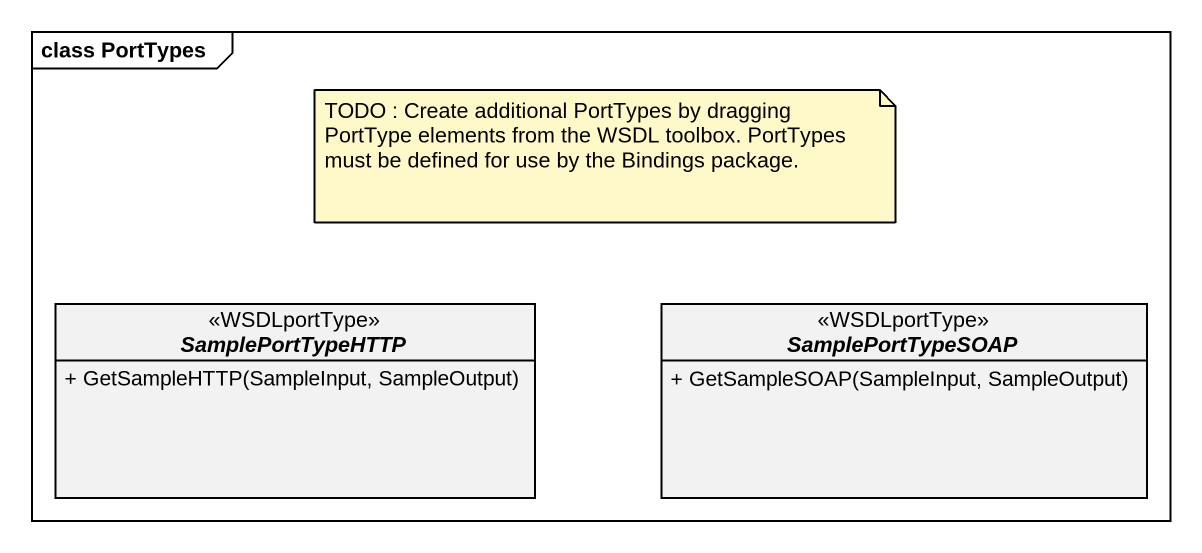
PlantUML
@startuml
mainframe class PortTypes
hide circle
hide empty members
skinparam classAttributeIconSize 0
interface SamplePortTypeHTTP <<WSDLportType>> {
  + GetSampleHTTP(SampleInput, SampleOutput)
}
interface SamplePortTypeSOAP <<WSDLportType>> {
  + GetSampleSOAP(SampleInput, SampleOutput)
}
note as N1
  TODO : Create additional PortTypes by dragging PortType elements from the WSDL toolbox. PortTypes must be defined for use by the Bindings package.
end note
@enduml
